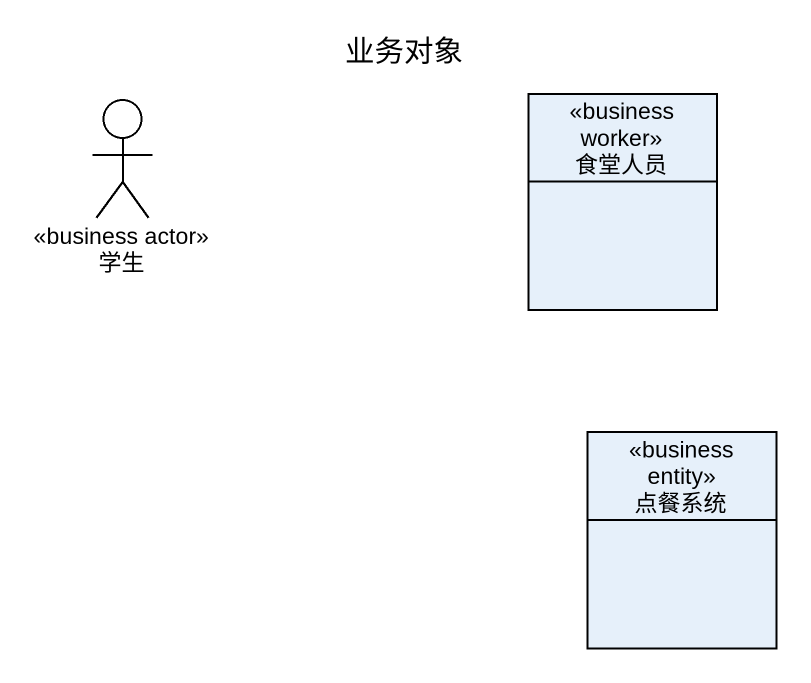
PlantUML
@startuml
title 业务对象
allowmixing
hide circle
hide empty members
actor 学生 <<business actor>>
class 食堂人员 <<business worker>>
class 点餐系统 <<business entity>>
@enduml
